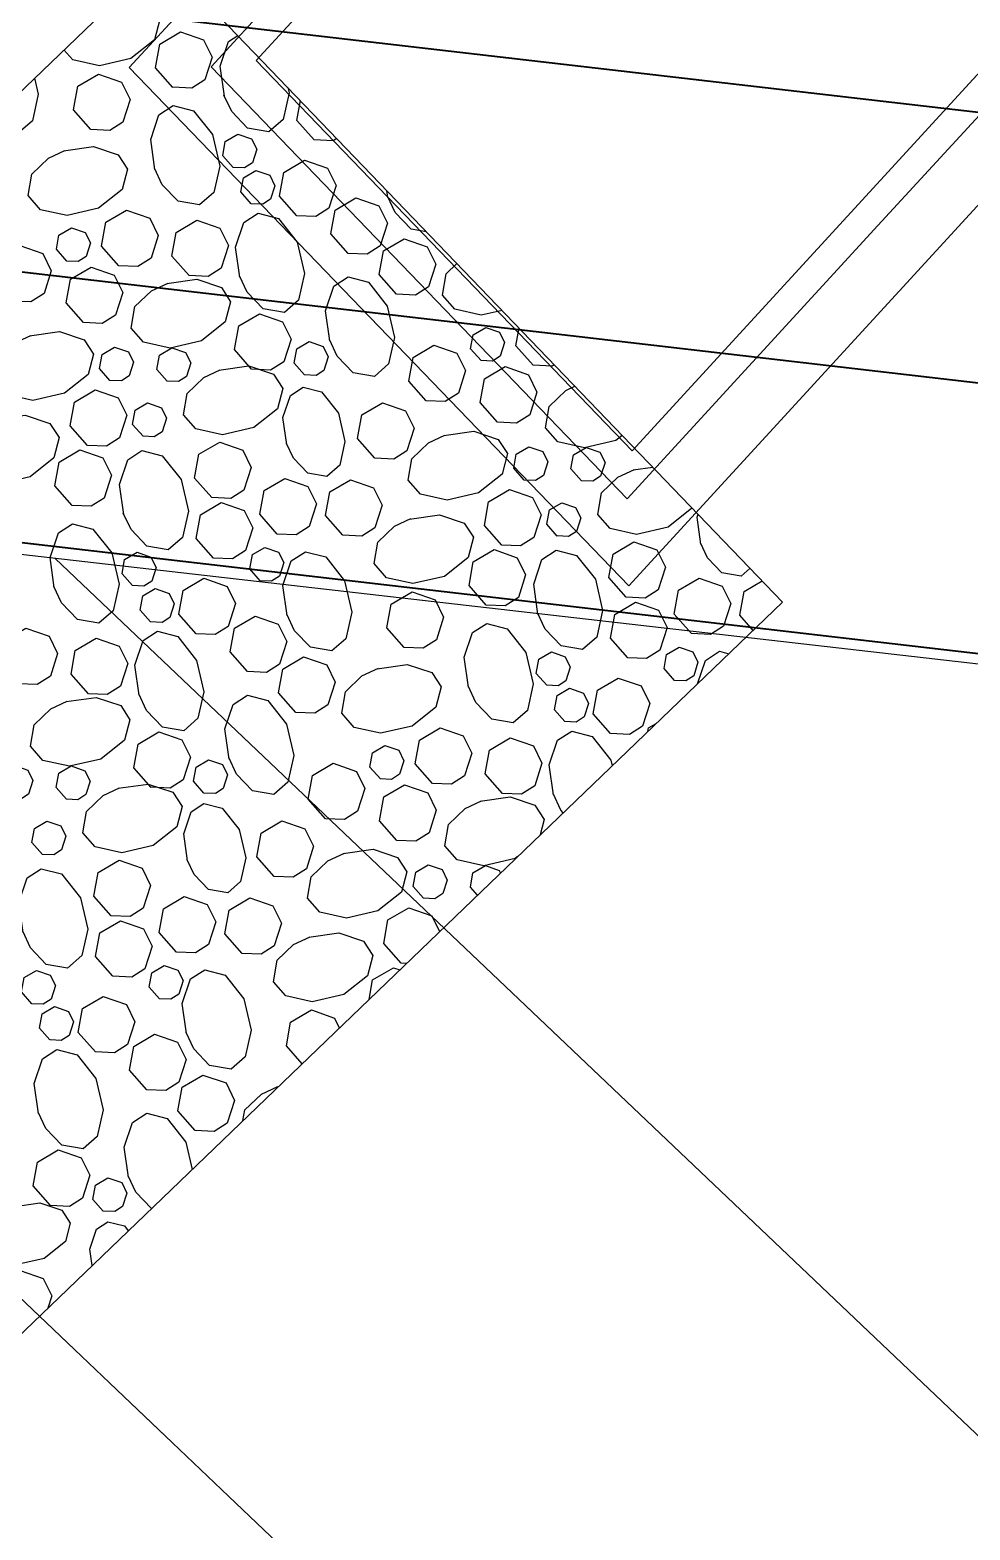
# Model space of a CAD drawing. Header units: inches. Extents: x -5337 to 1057, y 15227 to 19227.
# Drawn here: x -1695.84 to -1685.35, y 17346.4 to 17363.14 of the extents above; entities that cross this region are included whole.
import ezdxf

# ---------------------------------------------------------------- set-up
doc = ezdxf.new("R2010")
doc.units = ezdxf.units.IN
doc.header["$LTSCALE"] = 150
doc.header["$MEASUREMENT"] = 0
for name, color, linetype in [('COMT-MIN', 84, 'Continuous'), ('PAVING', 7, 'Continuous'), ('STORM INLET', 7, 'Continuous')]:
    doc.layers.add(name, color=color, linetype=linetype)

msp = doc.modelspace()

# ---------------------------------------------------------------- linework, layer by layer
at = {"color": 5}
for p, q in [((-1685.258, 17356.061), (-1742.679, 17362.648)), ((-1705.876, 17358.426), (-1656.375, 17311.355)), ((-1695.562, 17357.243), (-1652.379, 17316.18))]:
    msp.add_line(p, q, dxfattribs=at)
at = {"layer": 'COMT-MIN', "color": 5, "linetype": 'Continuous', "lineweight": 40}
for p, q in [((-1739.104, 17368.478), (-1682.974, 17361.956)), ((-1739.45, 17365.498), (-1683.321, 17358.976)), ((-1739.796, 17362.518), (-1683.667, 17355.996))]:
    msp.add_line(p, q, dxfattribs=at)
at = {"layer": 'PAVING', "color": 1, "flags": 128}
msp.add_lwpolyline([(-1708.793, 17350.105), (-1701.862, 17342.895), (-1687.444, 17356.756), (-1694.375, 17363.965)], close=True, dxfattribs=at)
for points in [[(-1694.863, 17363.495), (-1694.77, 17363.509), (-1694.495, 17363.417), (-1694.393, 17363.258), (-1694.452, 17363.031), (-1694.717, 17362.821), (-1695.067, 17362.74), (-1695.363, 17362.806), (-1695.463, 17362.919)], [(-1694.249, 17362.5), (-1694.442, 17362.72), (-1694.394, 17362.984), (-1694.162, 17363.12), (-1693.905, 17363.031), (-1693.81, 17362.837), (-1693.89, 17362.584), (-1694.037, 17362.491), (-1694.248, 17362.501)], [(-1693.672, 17362.401), (-1693.72, 17362.736), (-1693.628, 17363.011), (-1693.523, 17363.079)], [(-1695.791, 17362.604), (-1695.75, 17362.423), (-1695.815, 17362.126), (-1695.973, 17361.989), (-1696.212, 17362.03), (-1696.296, 17362.118)], [(-1695.164, 17362.029), (-1695.357, 17362.248), (-1695.309, 17362.513), (-1695.077, 17362.649), (-1694.82, 17362.559), (-1694.725, 17362.366), (-1694.805, 17362.113), (-1694.952, 17362.02), (-1695.164, 17362.029)], [(-1692.964, 17362.498), (-1692.951, 17362.439), (-1693.017, 17362.143), (-1693.175, 17362.005), (-1693.413, 17362.046), (-1693.591, 17362.231), (-1693.677, 17362.415)], [(-1694.447, 17361.584), (-1694.494, 17361.919), (-1694.402, 17362.194), (-1694.243, 17362.297), (-1694.016, 17362.237), (-1693.806, 17361.973), (-1693.725, 17361.622), (-1693.791, 17361.326), (-1693.949, 17361.188), (-1694.188, 17361.229), (-1694.365, 17361.414), (-1694.451, 17361.598)], [(-1692.671, 17361.913), (-1692.864, 17362.132), (-1692.824, 17362.352)], [(-1693.575, 17361.607), (-1693.691, 17361.738), (-1693.662, 17361.897), (-1693.523, 17361.979), (-1693.369, 17361.925), (-1693.311, 17361.809), (-1693.36, 17361.657), (-1693.448, 17361.601), (-1693.575, 17361.607)], [(-1692.418, 17361.93), (-1692.459, 17361.904), (-1692.671, 17361.913)], [(-1695.466, 17361.791), (-1695.131, 17361.839), (-1694.856, 17361.747), (-1694.753, 17361.588), (-1694.812, 17361.361), (-1695.077, 17361.151), (-1695.428, 17361.07), (-1695.724, 17361.135), (-1695.861, 17361.293), (-1695.82, 17361.532), (-1695.635, 17361.71), (-1695.451, 17361.796)], [(-1692.864, 17361.068), (-1693.057, 17361.287), (-1693.009, 17361.551), (-1692.778, 17361.688), (-1692.52, 17361.598), (-1692.425, 17361.404), (-1692.506, 17361.151), (-1692.652, 17361.058), (-1692.864, 17361.068)], [(-1693.372, 17361.201), (-1693.488, 17361.333), (-1693.459, 17361.492), (-1693.32, 17361.573), (-1693.166, 17361.519), (-1693.109, 17361.403), (-1693.157, 17361.252), (-1693.245, 17361.196), (-1693.372, 17361.202)], [(-1692.293, 17360.646), (-1692.486, 17360.866), (-1692.438, 17361.13), (-1692.206, 17361.267), (-1691.949, 17361.177), (-1691.854, 17360.983), (-1691.934, 17360.73), (-1692.081, 17360.637), (-1692.293, 17360.646)], [(-1691.849, 17361.272), (-1691.86, 17361.349)], [(-1691.416, 17360.887), (-1691.59, 17360.917), (-1691.768, 17361.103), (-1691.854, 17361.286)], [(-1694.849, 17360.51), (-1695.042, 17360.729), (-1694.994, 17360.994), (-1694.763, 17361.13), (-1694.506, 17361.04), (-1694.41, 17360.847), (-1694.491, 17360.594), (-1694.638, 17360.501), (-1694.849, 17360.51)], [(-1693.499, 17360.383), (-1693.547, 17360.718), (-1693.455, 17360.993), (-1693.296, 17361.096), (-1693.069, 17361.036), (-1692.859, 17360.771), (-1692.778, 17360.421), (-1692.844, 17360.125), (-1693.001, 17359.987), (-1693.24, 17360.028), (-1693.418, 17360.213), (-1693.504, 17360.397)], [(-1695.431, 17360.562), (-1695.547, 17360.694), (-1695.518, 17360.852), (-1695.379, 17360.934), (-1695.225, 17360.88), (-1695.168, 17360.764), (-1695.216, 17360.612), (-1695.304, 17360.557), (-1695.431, 17360.562)], [(-1694.067, 17360.399), (-1694.26, 17360.618), (-1694.212, 17360.882), (-1693.981, 17361.019), (-1693.723, 17360.929), (-1693.628, 17360.735), (-1693.709, 17360.482), (-1693.855, 17360.389), (-1694.067, 17360.399)], [(-1691.752, 17360.191), (-1691.945, 17360.41), (-1691.897, 17360.675), (-1691.665, 17360.811), (-1691.408, 17360.721), (-1691.313, 17360.528), (-1691.394, 17360.275), (-1691.54, 17360.182), (-1691.752, 17360.191)], [(-1696.042, 17360.115), (-1696.236, 17360.334), (-1696.188, 17360.599), (-1695.956, 17360.735), (-1695.699, 17360.646), (-1695.604, 17360.452), (-1695.684, 17360.199), (-1695.831, 17360.106), (-1696.042, 17360.115)], [(-1695.246, 17359.875), (-1695.439, 17360.095), (-1695.391, 17360.359), (-1695.16, 17360.495), (-1694.903, 17360.405), (-1694.807, 17360.212), (-1694.888, 17359.959), (-1695.035, 17359.866), (-1695.246, 17359.875)], [(-1690.574, 17360.011), (-1690.806, 17359.957), (-1691.102, 17360.023), (-1691.239, 17360.181), (-1691.199, 17360.42), (-1691.078, 17360.536)], [(-1694.316, 17360.312), (-1693.981, 17360.359), (-1693.706, 17360.267), (-1693.603, 17360.108), (-1693.662, 17359.882), (-1693.927, 17359.671), (-1694.277, 17359.59), (-1694.574, 17359.656), (-1694.711, 17359.814), (-1694.671, 17360.053), (-1694.485, 17360.23), (-1694.301, 17360.316)], [(-1692.496, 17359.671), (-1692.544, 17360.006), (-1692.452, 17360.281), (-1692.293, 17360.384), (-1692.066, 17360.325), (-1691.856, 17360.06), (-1691.774, 17359.709), (-1691.84, 17359.413), (-1691.998, 17359.275), (-1692.237, 17359.316), (-1692.415, 17359.501), (-1692.501, 17359.686)], [(-1693.368, 17359.354), (-1693.561, 17359.574), (-1693.513, 17359.838), (-1693.281, 17359.974), (-1693.024, 17359.885), (-1692.928, 17359.691), (-1693.009, 17359.438), (-1693.156, 17359.345), (-1693.368, 17359.354)], [(-1695.847, 17359.727), (-1695.512, 17359.775), (-1695.237, 17359.683), (-1695.134, 17359.524), (-1695.193, 17359.297), (-1695.458, 17359.087), (-1695.809, 17359.006), (-1696.105, 17359.072), (-1696.243, 17359.23), (-1696.202, 17359.469), (-1696.017, 17359.646), (-1695.833, 17359.732)], [(-1690.809, 17359.45), (-1690.925, 17359.581), (-1690.897, 17359.74), (-1690.757, 17359.822), (-1690.603, 17359.768), (-1690.546, 17359.652), (-1690.594, 17359.5), (-1690.682, 17359.444), (-1690.809, 17359.45)], [(-1690.228, 17359.398), (-1690.421, 17359.617), (-1690.385, 17359.815)], [(-1694.949, 17359.23), (-1695.065, 17359.361), (-1695.036, 17359.52), (-1694.897, 17359.602), (-1694.743, 17359.548), (-1694.686, 17359.432), (-1694.735, 17359.28), (-1694.822, 17359.224), (-1694.949, 17359.23)], [(-1694.311, 17359.222), (-1694.427, 17359.353), (-1694.398, 17359.512), (-1694.259, 17359.594), (-1694.105, 17359.54), (-1694.047, 17359.424), (-1694.096, 17359.272), (-1694.184, 17359.216), (-1694.311, 17359.222)], [(-1692.777, 17359.291), (-1692.893, 17359.422), (-1692.864, 17359.581), (-1692.725, 17359.663), (-1692.571, 17359.609), (-1692.513, 17359.493), (-1692.562, 17359.341), (-1692.65, 17359.285), (-1692.777, 17359.291)], [(-1691.421, 17359.003), (-1691.614, 17359.222), (-1691.566, 17359.487), (-1691.334, 17359.623), (-1691.077, 17359.533), (-1690.982, 17359.34), (-1691.062, 17359.087), (-1691.209, 17358.994), (-1691.421, 17359.003)], [(-1693.733, 17359.344), (-1693.398, 17359.392), (-1693.123, 17359.3), (-1693.02, 17359.141), (-1693.079, 17358.914), (-1693.344, 17358.704), (-1693.695, 17358.623), (-1693.991, 17358.688), (-1694.129, 17358.846), (-1694.088, 17359.085), (-1693.903, 17359.263), (-1693.719, 17359.349)], [(-1690.625, 17358.763), (-1690.818, 17358.982), (-1690.77, 17359.247), (-1690.538, 17359.383), (-1690.281, 17359.293), (-1690.186, 17359.1), (-1690.266, 17358.846), (-1690.413, 17358.754), (-1690.624, 17358.763)], [(-1689.991, 17359.405), (-1690.016, 17359.389), (-1690.227, 17359.398)], [(-1695.2, 17358.503), (-1695.393, 17358.723), (-1695.345, 17358.987), (-1695.113, 17359.123), (-1694.856, 17359.034), (-1694.761, 17358.84), (-1694.842, 17358.587), (-1694.988, 17358.494), (-1695.2, 17358.503)], [(-1692.976, 17358.514), (-1693.019, 17358.815), (-1692.936, 17359.063), (-1692.793, 17359.155), (-1692.589, 17359.102), (-1692.4, 17358.864), (-1692.327, 17358.548), (-1692.386, 17358.282), (-1692.528, 17358.158), (-1692.743, 17358.195), (-1692.903, 17358.361), (-1692.98, 17358.527)], [(-1689.233, 17358.616), (-1689.305, 17358.559), (-1689.656, 17358.478), (-1689.952, 17358.544), (-1690.09, 17358.702), (-1690.049, 17358.94), (-1689.864, 17359.118), (-1689.761, 17359.166)], [(-1694.58, 17358.606), (-1694.696, 17358.738), (-1694.668, 17358.896), (-1694.529, 17358.978), (-1694.374, 17358.924), (-1694.317, 17358.808), (-1694.366, 17358.656), (-1694.454, 17358.6), (-1694.58, 17358.606)], [(-1691.993, 17358.361), (-1692.186, 17358.58), (-1692.139, 17358.845), (-1691.907, 17358.981), (-1691.65, 17358.891), (-1691.555, 17358.697), (-1691.635, 17358.444), (-1691.782, 17358.352), (-1691.993, 17358.361)], [(-1696.228, 17358.794), (-1695.894, 17358.842), (-1695.619, 17358.75), (-1695.516, 17358.591), (-1695.575, 17358.364), (-1695.84, 17358.154), (-1696.191, 17358.073), (-1696.487, 17358.139), (-1696.624, 17358.297), (-1696.583, 17358.535), (-1696.398, 17358.713), (-1696.214, 17358.799)], [(-1691.225, 17358.615), (-1690.89, 17358.663), (-1690.616, 17358.571), (-1690.513, 17358.412), (-1690.572, 17358.185), (-1690.837, 17357.975), (-1691.187, 17357.894), (-1691.483, 17357.96), (-1691.621, 17358.118), (-1691.58, 17358.356), (-1691.395, 17358.534), (-1691.211, 17358.62)], [(-1695.372, 17357.834), (-1695.565, 17358.053), (-1695.517, 17358.317), (-1695.285, 17358.453), (-1695.028, 17358.364), (-1694.933, 17358.171), (-1695.013, 17357.917), (-1695.16, 17357.825), (-1695.371, 17357.834)], [(-1694.795, 17357.734), (-1694.843, 17358.069), (-1694.751, 17358.344), (-1694.592, 17358.447), (-1694.365, 17358.388), (-1694.155, 17358.123), (-1694.074, 17357.772), (-1694.14, 17357.476), (-1694.298, 17357.338), (-1694.537, 17357.379), (-1694.714, 17357.564), (-1694.8, 17357.748)], [(-1693.812, 17357.921), (-1694.005, 17358.14), (-1693.957, 17358.405), (-1693.725, 17358.541), (-1693.468, 17358.451), (-1693.373, 17358.258), (-1693.454, 17358.005), (-1693.6, 17357.912), (-1693.812, 17357.921)], [(-1690.327, 17358.117), (-1690.443, 17358.249), (-1690.415, 17358.408), (-1690.275, 17358.489), (-1690.121, 17358.435), (-1690.064, 17358.319), (-1690.112, 17358.168), (-1690.2, 17358.112), (-1690.327, 17358.117)], [(-1689.689, 17358.109), (-1689.805, 17358.241), (-1689.776, 17358.4), (-1689.637, 17358.482), (-1689.483, 17358.428), (-1689.425, 17358.312), (-1689.474, 17358.16), (-1689.562, 17358.104), (-1689.689, 17358.11)], [(-1689.111, 17358.232), (-1688.893, 17358.263)], [(-1693.084, 17357.515), (-1693.277, 17357.735), (-1693.229, 17357.999), (-1692.997, 17358.135), (-1692.74, 17358.045), (-1692.645, 17357.852), (-1692.725, 17357.599), (-1692.872, 17357.506), (-1693.084, 17357.515)], [(-1692.351, 17357.501), (-1692.544, 17357.721), (-1692.496, 17357.985), (-1692.264, 17358.121), (-1692.007, 17358.032), (-1691.912, 17357.838), (-1691.992, 17357.585), (-1692.139, 17357.492), (-1692.351, 17357.502)], [(-1688.456, 17357.808), (-1688.457, 17357.802), (-1688.722, 17357.591), (-1689.073, 17357.51), (-1689.369, 17357.576), (-1689.507, 17357.734), (-1689.466, 17357.973), (-1689.281, 17358.151), (-1689.097, 17358.237)], [(-1690.578, 17357.391), (-1690.771, 17357.61), (-1690.724, 17357.875), (-1690.492, 17358.011), (-1690.234, 17357.921), (-1690.139, 17357.728), (-1690.22, 17357.475), (-1690.367, 17357.382), (-1690.578, 17357.391)], [(-1693.794, 17357.246), (-1693.987, 17357.465), (-1693.939, 17357.73), (-1693.708, 17357.866), (-1693.45, 17357.776), (-1693.355, 17357.583), (-1693.436, 17357.33), (-1693.582, 17357.237), (-1693.794, 17357.246)], [(-1689.959, 17357.493), (-1690.075, 17357.625), (-1690.046, 17357.784), (-1689.907, 17357.865), (-1689.753, 17357.812), (-1689.695, 17357.696), (-1689.744, 17357.544), (-1689.832, 17357.488), (-1689.959, 17357.494)], [(-1695.57, 17356.917), (-1695.618, 17357.252), (-1695.525, 17357.527), (-1695.366, 17357.63), (-1695.139, 17357.571), (-1694.93, 17357.306), (-1694.848, 17356.955), (-1694.914, 17356.659), (-1695.072, 17356.521), (-1695.311, 17356.562), (-1695.489, 17356.747), (-1695.575, 17356.931)], [(-1691.607, 17357.682), (-1691.272, 17357.73), (-1690.997, 17357.638), (-1690.894, 17357.479), (-1690.953, 17357.252), (-1691.218, 17357.042), (-1691.569, 17356.961), (-1691.865, 17357.027), (-1692.003, 17357.185), (-1691.962, 17357.423), (-1691.776, 17357.601), (-1691.593, 17357.687)], [(-1688.355, 17357.402), (-1688.397, 17357.703), (-1688.386, 17357.736)], [(-1689.19, 17356.809), (-1689.383, 17357.028), (-1689.335, 17357.292), (-1689.104, 17357.428), (-1688.846, 17357.339), (-1688.751, 17357.145), (-1688.832, 17356.892), (-1688.979, 17356.799), (-1689.19, 17356.809)], [(-1687.807, 17357.133), (-1687.907, 17357.046), (-1688.121, 17357.082), (-1688.281, 17357.249), (-1688.359, 17357.415)], [(-1694.698, 17356.94), (-1694.813, 17357.072), (-1694.785, 17357.23), (-1694.646, 17357.312), (-1694.492, 17357.258), (-1694.435, 17357.142), (-1694.483, 17356.99), (-1694.571, 17356.934), (-1694.698, 17356.94)], [(-1693.273, 17356.994), (-1693.389, 17357.126), (-1693.36, 17357.285), (-1693.221, 17357.366), (-1693.067, 17357.312), (-1693.009, 17357.196), (-1693.058, 17357.044), (-1693.146, 17356.989), (-1693.273, 17356.994)], [(-1692.972, 17356.606), (-1693.02, 17356.94), (-1692.928, 17357.216), (-1692.769, 17357.318), (-1692.542, 17357.259), (-1692.332, 17356.994), (-1692.251, 17356.644), (-1692.317, 17356.347), (-1692.475, 17356.21), (-1692.713, 17356.251), (-1692.891, 17356.436), (-1692.977, 17356.62)], [(-1690.75, 17356.721), (-1690.943, 17356.941), (-1690.895, 17357.205), (-1690.663, 17357.341), (-1690.406, 17357.251), (-1690.311, 17357.058), (-1690.392, 17356.805), (-1690.538, 17356.712), (-1690.75, 17356.722)], [(-1690.174, 17356.621), (-1690.221, 17356.957), (-1690.129, 17357.231), (-1689.97, 17357.334), (-1689.744, 17357.275), (-1689.533, 17357.011), (-1689.452, 17356.66), (-1689.518, 17356.364), (-1689.676, 17356.226), (-1689.915, 17356.267), (-1690.093, 17356.452), (-1690.178, 17356.636)], [(-1694.495, 17356.535), (-1694.611, 17356.666), (-1694.583, 17356.825), (-1694.444, 17356.907), (-1694.289, 17356.853), (-1694.232, 17356.737), (-1694.28, 17356.585), (-1694.368, 17356.529), (-1694.496, 17356.535)], [(-1693.987, 17356.401), (-1694.18, 17356.62), (-1694.133, 17356.885), (-1693.901, 17357.021), (-1693.643, 17356.931), (-1693.548, 17356.738), (-1693.629, 17356.484), (-1693.776, 17356.392), (-1693.987, 17356.401)], [(-1688.462, 17356.403), (-1688.655, 17356.622), (-1688.607, 17356.887), (-1688.376, 17357.023), (-1688.118, 17356.933), (-1688.023, 17356.74), (-1688.104, 17356.487), (-1688.25, 17356.394), (-1688.462, 17356.403)], [(-1687.773, 17356.44), (-1687.922, 17356.608), (-1687.874, 17356.873), (-1687.671, 17356.992)], [(-1691.665, 17356.25), (-1691.858, 17356.469), (-1691.81, 17356.734), (-1691.578, 17356.87), (-1691.321, 17356.78), (-1691.226, 17356.587), (-1691.307, 17356.334), (-1691.453, 17356.24), (-1691.665, 17356.25)], [(-1689.172, 17356.134), (-1689.365, 17356.353), (-1689.317, 17356.618), (-1689.085, 17356.754), (-1688.829, 17356.664), (-1688.733, 17356.471), (-1688.814, 17356.218), (-1688.961, 17356.125), (-1689.172, 17356.134)], [(-1693.416, 17355.98), (-1693.609, 17356.199), (-1693.561, 17356.463), (-1693.329, 17356.6), (-1693.072, 17356.51), (-1692.977, 17356.317), (-1693.058, 17356.063), (-1693.204, 17355.971), (-1693.416, 17355.98)], [(-1695.972, 17355.843), (-1696.165, 17356.063), (-1696.117, 17356.327), (-1695.886, 17356.463), (-1695.629, 17356.374), (-1695.534, 17356.18), (-1695.614, 17355.927), (-1695.761, 17355.834), (-1695.972, 17355.843)], [(-1694.622, 17355.716), (-1694.67, 17356.051), (-1694.578, 17356.326), (-1694.419, 17356.429), (-1694.192, 17356.37), (-1693.982, 17356.105), (-1693.901, 17355.754), (-1693.967, 17355.458), (-1694.124, 17355.32), (-1694.363, 17355.361), (-1694.541, 17355.546), (-1694.627, 17355.73)], [(-1690.948, 17355.805), (-1690.996, 17356.139), (-1690.904, 17356.415), (-1690.745, 17356.518), (-1690.518, 17356.458), (-1690.308, 17356.194), (-1690.226, 17355.843), (-1690.292, 17355.546), (-1690.45, 17355.409), (-1690.689, 17355.45), (-1690.867, 17355.635), (-1690.953, 17355.819)], [(-1695.19, 17355.732), (-1695.383, 17355.951), (-1695.336, 17356.216), (-1695.104, 17356.352), (-1694.847, 17356.262), (-1694.751, 17356.069), (-1694.832, 17355.816), (-1694.979, 17355.723), (-1695.19, 17355.732)], [(-1688.651, 17355.882), (-1688.767, 17356.014), (-1688.738, 17356.172), (-1688.599, 17356.254), (-1688.445, 17356.2), (-1688.388, 17356.084), (-1688.436, 17355.932), (-1688.524, 17355.876), (-1688.651, 17355.882)], [(-1692.875, 17355.524), (-1693.068, 17355.744), (-1693.02, 17356.008), (-1692.788, 17356.144), (-1692.531, 17356.055), (-1692.436, 17355.861), (-1692.517, 17355.608), (-1692.663, 17355.515), (-1692.875, 17355.524)], [(-1690.076, 17355.828), (-1690.192, 17355.959), (-1690.163, 17356.118), (-1690.024, 17356.199), (-1689.87, 17356.146), (-1689.813, 17356.03), (-1689.861, 17355.878), (-1689.949, 17355.822), (-1690.076, 17355.828)], [(-1688.393, 17355.844), (-1688.306, 17356.103), (-1688.147, 17356.206), (-1688.045, 17356.179)], [(-1691.967, 17356.012), (-1691.632, 17356.06), (-1691.357, 17355.968), (-1691.254, 17355.809), (-1691.313, 17355.582), (-1691.578, 17355.372), (-1691.929, 17355.291), (-1692.225, 17355.356), (-1692.363, 17355.514), (-1692.322, 17355.753), (-1692.137, 17355.931), (-1691.953, 17356.017)], [(-1689.366, 17355.289), (-1689.559, 17355.508), (-1689.511, 17355.772), (-1689.279, 17355.908), (-1689.022, 17355.819), (-1688.927, 17355.625), (-1689.007, 17355.372), (-1689.154, 17355.279), (-1689.365, 17355.289)], [(-1689.874, 17355.422), (-1689.989, 17355.554), (-1689.961, 17355.713), (-1689.822, 17355.794), (-1689.667, 17355.74), (-1689.61, 17355.625), (-1689.659, 17355.473), (-1689.747, 17355.417), (-1689.874, 17355.422)], [(-1695.439, 17355.645), (-1695.104, 17355.692), (-1694.829, 17355.6), (-1694.726, 17355.442), (-1694.785, 17355.215), (-1695.05, 17355.004), (-1695.401, 17354.924), (-1695.697, 17354.989), (-1695.834, 17355.147), (-1695.794, 17355.386), (-1695.609, 17355.564), (-1695.425, 17355.65)], [(-1693.619, 17355.004), (-1693.666, 17355.339), (-1693.575, 17355.614), (-1693.416, 17355.717), (-1693.189, 17355.658), (-1692.979, 17355.393), (-1692.898, 17355.043), (-1692.963, 17354.746), (-1693.121, 17354.609), (-1693.36, 17354.649), (-1693.538, 17354.835), (-1693.624, 17355.019)], [(-1688.947, 17355.312), (-1688.939, 17355.351), (-1688.853, 17355.402)], [(-1694.491, 17354.687), (-1694.684, 17354.907), (-1694.636, 17355.171), (-1694.404, 17355.307), (-1694.147, 17355.218), (-1694.052, 17355.024), (-1694.132, 17354.771), (-1694.279, 17354.678), (-1694.491, 17354.688)], [(-1691.351, 17354.731), (-1691.544, 17354.95), (-1691.496, 17355.215), (-1691.264, 17355.351), (-1691.007, 17355.261), (-1690.912, 17355.068), (-1690.992, 17354.815), (-1691.139, 17354.722), (-1691.35, 17354.731)], [(-1690.569, 17354.62), (-1690.762, 17354.839), (-1690.714, 17355.103), (-1690.482, 17355.24), (-1690.225, 17355.15), (-1690.13, 17354.956), (-1690.21, 17354.703), (-1690.357, 17354.61), (-1690.568, 17354.62)], [(-1690, 17354.604), (-1690.048, 17354.939), (-1689.956, 17355.214), (-1689.797, 17355.316), (-1689.57, 17355.257), (-1689.36, 17354.992), (-1689.345, 17354.929)], [(-1691.932, 17354.783), (-1692.048, 17354.914), (-1692.02, 17355.073), (-1691.881, 17355.155), (-1691.726, 17355.101), (-1691.669, 17354.985), (-1691.717, 17354.833), (-1691.806, 17354.777), (-1691.932, 17354.783)], [(-1696.072, 17354.563), (-1696.188, 17354.694), (-1696.159, 17354.853), (-1696.02, 17354.935), (-1695.866, 17354.881), (-1695.809, 17354.765), (-1695.858, 17354.613), (-1695.945, 17354.557), (-1696.072, 17354.563)], [(-1695.434, 17354.555), (-1695.55, 17354.687), (-1695.521, 17354.846), (-1695.382, 17354.927), (-1695.228, 17354.873), (-1695.17, 17354.757), (-1695.219, 17354.606), (-1695.307, 17354.55), (-1695.434, 17354.555)], [(-1693.9, 17354.624), (-1694.016, 17354.756), (-1693.987, 17354.914), (-1693.848, 17354.996), (-1693.694, 17354.942), (-1693.636, 17354.826), (-1693.685, 17354.674), (-1693.773, 17354.619), (-1693.9, 17354.624)], [(-1692.544, 17354.336), (-1692.737, 17354.555), (-1692.689, 17354.82), (-1692.457, 17354.956), (-1692.2, 17354.866), (-1692.105, 17354.673), (-1692.186, 17354.42), (-1692.332, 17354.327), (-1692.544, 17354.336)], [(-1694.856, 17354.677), (-1694.521, 17354.725), (-1694.246, 17354.633), (-1694.143, 17354.474), (-1694.202, 17354.247), (-1694.467, 17354.037), (-1694.818, 17353.956), (-1695.114, 17354.022), (-1695.252, 17354.18), (-1695.211, 17354.419), (-1695.026, 17354.596), (-1694.842, 17354.682)], [(-1691.748, 17354.096), (-1691.941, 17354.315), (-1691.893, 17354.58), (-1691.661, 17354.716), (-1691.404, 17354.626), (-1691.309, 17354.433), (-1691.389, 17354.18), (-1691.536, 17354.087), (-1691.747, 17354.096)], [(-1690.817, 17354.533), (-1690.482, 17354.58), (-1690.207, 17354.488), (-1690.104, 17354.329), (-1690.149, 17354.156)], [(-1689.891, 17354.404), (-1689.919, 17354.434), (-1690.005, 17354.618)], [(-1694.083, 17353.867), (-1694.126, 17354.168), (-1694.043, 17354.416), (-1693.9, 17354.508), (-1693.696, 17354.456), (-1693.507, 17354.217), (-1693.433, 17353.901), (-1693.493, 17353.635), (-1693.635, 17353.511), (-1693.85, 17353.548), (-1694.01, 17353.714), (-1694.087, 17353.88)], [(-1690.401, 17353.914), (-1690.428, 17353.892), (-1690.779, 17353.811), (-1691.075, 17353.877), (-1691.213, 17354.035), (-1691.172, 17354.274), (-1690.987, 17354.451), (-1690.803, 17354.537)], [(-1695.703, 17353.939), (-1695.82, 17354.071), (-1695.791, 17354.23), (-1695.652, 17354.311), (-1695.497, 17354.257), (-1695.44, 17354.141), (-1695.489, 17353.989), (-1695.577, 17353.934), (-1695.704, 17353.939)], [(-1693.116, 17353.694), (-1693.309, 17353.913), (-1693.262, 17354.178), (-1693.03, 17354.314), (-1692.773, 17354.224), (-1692.678, 17354.031), (-1692.758, 17353.778), (-1692.905, 17353.685), (-1693.116, 17353.694)], [(-1692.348, 17353.949), (-1692.014, 17353.996), (-1691.739, 17353.904), (-1691.636, 17353.745), (-1691.695, 17353.518), (-1691.96, 17353.308), (-1692.31, 17353.227), (-1692.606, 17353.293), (-1692.744, 17353.451), (-1692.703, 17353.689), (-1692.518, 17353.867), (-1692.334, 17353.953)], [(-1695.918, 17353.067), (-1695.966, 17353.402), (-1695.874, 17353.677), (-1695.715, 17353.78), (-1695.488, 17353.721), (-1695.278, 17353.456), (-1695.197, 17353.105), (-1695.263, 17352.809), (-1695.421, 17352.671), (-1695.66, 17352.712), (-1695.837, 17352.897), (-1695.923, 17353.082)], [(-1694.935, 17353.254), (-1695.128, 17353.473), (-1695.08, 17353.738), (-1694.848, 17353.874), (-1694.591, 17353.785), (-1694.496, 17353.591), (-1694.577, 17353.338), (-1694.723, 17353.245), (-1694.935, 17353.254)], [(-1691.451, 17353.451), (-1691.566, 17353.582), (-1691.538, 17353.741), (-1691.399, 17353.822), (-1691.244, 17353.769), (-1691.187, 17353.653), (-1691.236, 17353.501), (-1691.324, 17353.445), (-1691.451, 17353.451)], [(-1690.848, 17353.484), (-1690.928, 17353.574), (-1690.899, 17353.733), (-1690.76, 17353.815), (-1690.606, 17353.761), (-1690.591, 17353.731)], [(-1694.207, 17352.849), (-1694.4, 17353.068), (-1694.352, 17353.332), (-1694.12, 17353.468), (-1693.863, 17353.379), (-1693.768, 17353.185), (-1693.848, 17352.932), (-1693.995, 17352.839), (-1694.207, 17352.849)], [(-1693.474, 17352.835), (-1693.667, 17353.054), (-1693.619, 17353.318), (-1693.387, 17353.455), (-1693.13, 17353.365), (-1693.035, 17353.171), (-1693.116, 17352.919), (-1693.262, 17352.825), (-1693.474, 17352.835)], [(-1691.701, 17352.724), (-1691.894, 17352.944), (-1691.847, 17353.208), (-1691.615, 17353.344), (-1691.358, 17353.255), (-1691.271, 17353.078)], [(-1694.917, 17352.579), (-1695.11, 17352.799), (-1695.062, 17353.063), (-1694.83, 17353.199), (-1694.573, 17353.109), (-1694.478, 17352.916), (-1694.559, 17352.663), (-1694.706, 17352.57), (-1694.917, 17352.579)], [(-1692.73, 17353.015), (-1692.395, 17353.063), (-1692.12, 17352.971), (-1692.017, 17352.812), (-1692.076, 17352.585), (-1692.341, 17352.375), (-1692.692, 17352.294), (-1692.988, 17352.36), (-1693.126, 17352.518), (-1693.085, 17352.757), (-1692.9, 17352.934), (-1692.716, 17353.02)], [(-1691.641, 17352.722), (-1691.701, 17352.724)], [(-1695.821, 17352.273), (-1695.937, 17352.405), (-1695.908, 17352.564), (-1695.769, 17352.645), (-1695.615, 17352.591), (-1695.558, 17352.475), (-1695.606, 17352.323), (-1695.694, 17352.268), (-1695.821, 17352.273)], [(-1694.396, 17352.327), (-1694.512, 17352.459), (-1694.483, 17352.618), (-1694.344, 17352.7), (-1694.19, 17352.646), (-1694.132, 17352.53), (-1694.181, 17352.378), (-1694.269, 17352.322), (-1694.396, 17352.327)], [(-1694.095, 17351.939), (-1694.143, 17352.274), (-1694.051, 17352.549), (-1693.892, 17352.652), (-1693.665, 17352.592), (-1693.455, 17352.328), (-1693.374, 17351.977), (-1693.44, 17351.681), (-1693.598, 17351.543), (-1693.837, 17351.584), (-1694.014, 17351.769), (-1694.1, 17351.953)], [(-1692.058, 17352.321), (-1692.018, 17352.538), (-1691.787, 17352.674), (-1691.716, 17352.65)], [(-1695.619, 17351.868), (-1695.734, 17351.999), (-1695.706, 17352.158), (-1695.567, 17352.24), (-1695.412, 17352.186), (-1695.355, 17352.07), (-1695.403, 17351.918), (-1695.492, 17351.862), (-1695.618, 17351.868)], [(-1695.11, 17351.734), (-1695.304, 17351.953), (-1695.256, 17352.218), (-1695.024, 17352.354), (-1694.766, 17352.264), (-1694.672, 17352.071), (-1694.752, 17351.818), (-1694.899, 17351.725), (-1695.11, 17351.734)], [(-1692.805, 17351.602), (-1692.981, 17351.802), (-1692.933, 17352.067), (-1692.702, 17352.203), (-1692.444, 17352.113), (-1692.39, 17352.002)], [(-1694.539, 17351.313), (-1694.732, 17351.532), (-1694.684, 17351.797), (-1694.452, 17351.933), (-1694.195, 17351.843), (-1694.1, 17351.65), (-1694.181, 17351.397), (-1694.327, 17351.304), (-1694.539, 17351.313)], [(-1695.745, 17351.049), (-1695.793, 17351.384), (-1695.701, 17351.659), (-1695.542, 17351.762), (-1695.315, 17351.703), (-1695.105, 17351.438), (-1695.024, 17351.087), (-1695.09, 17350.791), (-1695.248, 17350.654), (-1695.486, 17350.694), (-1695.665, 17350.88), (-1695.75, 17351.064)], [(-1693.998, 17350.858), (-1694.191, 17351.077), (-1694.143, 17351.341), (-1693.912, 17351.477), (-1693.654, 17351.388), (-1693.559, 17351.194), (-1693.64, 17350.941), (-1693.787, 17350.848), (-1693.998, 17350.858)], [(-1693.465, 17350.968), (-1693.445, 17351.087), (-1693.26, 17351.264), (-1693.076, 17351.35)], [(-1693.09, 17351.345), (-1693.07, 17351.348)], [(-1694.742, 17350.338), (-1694.79, 17350.673), (-1694.698, 17350.948), (-1694.539, 17351.05), (-1694.312, 17350.991), (-1694.102, 17350.727), (-1694.032, 17350.423)], [(-1695.614, 17350.021), (-1695.807, 17350.24), (-1695.759, 17350.505), (-1695.527, 17350.641), (-1695.27, 17350.551), (-1695.175, 17350.358), (-1695.256, 17350.104), (-1695.402, 17350.011), (-1695.614, 17350.021)], [(-1695.023, 17349.957), (-1695.139, 17350.089), (-1695.11, 17350.248), (-1694.971, 17350.329), (-1694.817, 17350.276), (-1694.76, 17350.16), (-1694.808, 17350.008), (-1694.896, 17349.952), (-1695.023, 17349.957)], [(-1694.487, 17349.986), (-1694.661, 17350.168), (-1694.747, 17350.352)], [(-1696.034, 17350.006), (-1695.733, 17350.049), (-1695.485, 17349.967), (-1695.392, 17349.823), (-1695.445, 17349.619), (-1695.684, 17349.43), (-1696, 17349.357), (-1696.266, 17349.416), (-1696.39, 17349.558), (-1696.353, 17349.774), (-1696.186, 17349.933), (-1696.021, 17350.011)], [(-1695.148, 17349.35), (-1695.175, 17349.534), (-1695.1, 17349.757), (-1694.972, 17349.84), (-1694.788, 17349.792), (-1694.745, 17349.738)], [(-1696.037, 17348.676), (-1696.23, 17348.896), (-1696.182, 17349.16), (-1695.95, 17349.296), (-1695.693, 17349.207), (-1695.598, 17349.013), (-1695.641, 17348.876)]]:
    msp.add_lwpolyline(points, dxfattribs=at)
at = {"layer": 'STORM INLET', "color": 5}
for p, q in [((-1685.449, 17372.847), (-1694.733, 17362.722)), ((-1686.506, 17370.227), (-1693.317, 17362.8)), ((-1679.876, 17367.062), (-1689.16, 17356.937)), ((-1680.788, 17367.056), (-1686.38, 17360.957)), ((-1691.025, 17365.778), (-1693.821, 17362.728)), ((-1682.312, 17365.872), (-1689.122, 17358.445)), ((-1693.317, 17362.8), (-1689.122, 17358.445)), ((-1689.16, 17356.937), (-1694.733, 17362.722)), ((-1693.821, 17362.728), (-1689.177, 17357.907)), ((-1689.177, 17357.907), (-1686.38, 17360.957))]:
    msp.add_line(p, q, dxfattribs=at)

doc.saveas('drawing.dxf')
